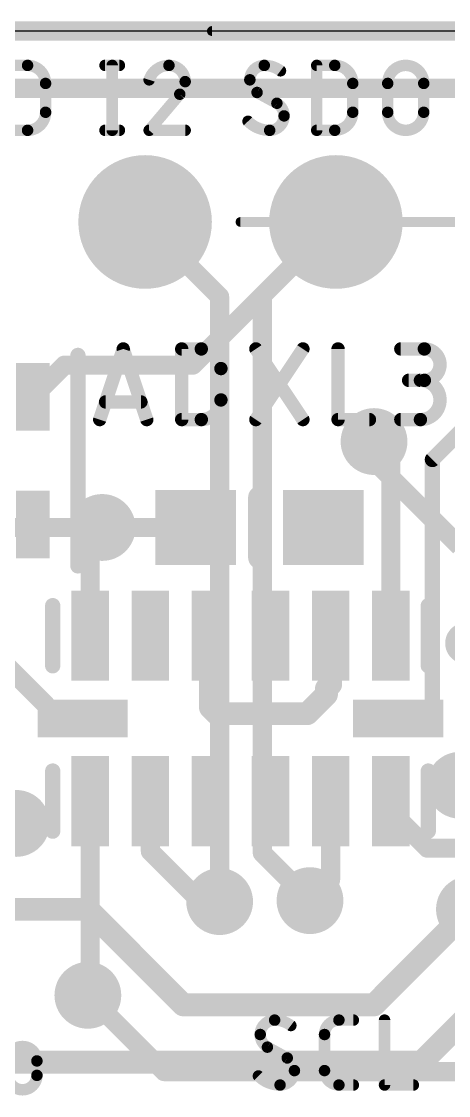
# Model space of a CAD drawing. Extents: x -6.2 to 34.1, y -8.2 to 17.9.
# Drawn here: x 9.78 to 15.47, y 3.62 to 17.91 of the extents above; entities that cross this region are included whole.
import ezdxf

# ---------------------------------------------------------------- set-up
doc = ezdxf.new("R2010")
doc.units = 0
for name, color, linetype in [('1', 12, 'CONTINUOUS'), ('16', 5, 'CONTINUOUS'), ('17', 110, 'CONTINUOUS'), ('18', 110, 'CONTINUOUS'), ('20', 53, 'CONTINUOUS'), ('21', 40, 'CONTINUOUS'), ('47', 253, 'CONTINUOUS')]:
    doc.layers.add(name, color=color, linetype=linetype)

# ---------------------------------------------------------------- blocks, each defined once
blk = doc.blocks.new('RECT')
blk.add_solid([(-0.5, -0.5), (0.5, -0.5), (-0.5, 0.5), (0.5, 0.5)])
blk = doc.blocks.new('ROUNDP')
at = {"const_width": 0.5}
blk.add_lwpolyline([(0, -0.25, 1), (0, 0.25, 1), (0, -0.25)], format="xyb", dxfattribs=at)
blk = doc.blocks.new('ROUNDV')
at = {"const_width": 0.5}
blk.add_lwpolyline([(0, -0.25, 1), (0, 0.25, 1), (0, -0.25)], format="xyb", dxfattribs=at)

msp = doc.modelspace()

# ---------------------------------------------------------------- linework, layer by layer
at = {"layer": '1'}
for points, const_width in [([(0, 17.78), (25.4, 17.78)], 0.254), ([(8.128, 17.018), (17.272, 17.018)], 0.254), ([(12.065, 13.335), (13.97, 15.24)], 0.254), ([(9.936, 12.915), (10.356, 13.335)], 0.254), ([(10.356, 13.335), (12.065, 13.335)], 0.254), ([(15.748, 12.573), (15.2548, 12.0798)], 0.2032), ([(14.7, 12.097), (14.478, 12.319)], 0.254), ([(14.7, 9.736), (14.7, 12.097)], 0.254), ([(15.2548, 12.0798), (15.2548, 8.636)], 0.2032), ([(11.088, 11.176), (10.7, 10.788)], 0.254), ([(12.104, 11.176), (10.8585, 11.176)], 0.254), ([(11.088, 11.176), (12.104, 11.176)], 0.254), ([(10.7, 9.736), (10.7, 10.788)], 0.254), ([(12.3, 8.782), (12.3, 9.736)], 0.3048), ([(13.9, 9.736), (13.9, 9.0889)], 0.3048), ([(10.287, 8.636), (9.398, 9.525)], 0.254), ([(13.9, 9.0889), (13.8444, 9.0333)], 0.3048), ([(13.8444, 9.0333), (13.8444, 8.9549)], 0.3048), ([(13.8444, 8.9549), (13.589, 8.6995)], 0.3048), ([(12.3825, 8.6995), (12.3, 8.782)], 0.3048), ([(10.6, 8.636), (10.287, 8.636)], 0.254), ([(13.589, 8.6995), (12.3825, 8.6995)], 0.3048), ([(15.2548, 8.636), (14.8, 8.636)], 0.2032), ([(10.7, 7.536), (10.7, 4.985)], 0.254), ([(11.5, 7.536), (11.5, 6.8676)], 0.254), ([(13.9, 7.536), (13.9, 6.4866)], 0.254), ([(14.7, 7.398), (14.7, 7.536)], 0.254), ([(15.1885, 6.9095), (14.7, 7.398)], 0.254), ([(16.8165, 6.9095), (15.1885, 6.9095)], 0.254), ([(12.1683, 6.1993), (11.5, 6.8676)], 0.254), ([(13.9, 6.4866), (13.6254, 6.212)], 0.254), ([(12.4223, 6.1993), (12.1683, 6.1993)], 0.254), ([(10.7, 4.985), (10.668, 4.953)], 0.254), ([(15.113, 4.064), (15.9823, 4.9333)], 0.3048), ([(6.477, 4.064), (15.113, 4.064)], 0.3048)]:
    msp.add_lwpolyline(points, dxfattribs=dict(at, const_width=const_width))
for points, const_width in [([(14.0149, 15.1951, 1), (13.9251, 15.2849)], 0.127), ([(10.356, 13.3985, 1), (10.356, 13.2715)], 0.127), ([(10.4009, 13.2901, 1), (10.3111, 13.3799)], 0.127), ([(12.0201, 13.3799, 1), (12.1099, 13.2901)], 0.127), ([(12.065, 13.2715, 1), (12.065, 13.3985)], 0.127), ([(9.8911, 12.9599, 1), (9.9809, 12.8701)], 0.127), ([(14.5229, 12.3639, 1), (14.4331, 12.2741)], 0.127), ([(14.7635, 12.097, 1), (14.6365, 12.097)], 0.127), ([(14.6551, 12.0521, 1), (14.7449, 12.1419)], 0.127), ([(15.3056, 12.0798, 1), (15.204, 12.0798)], 0.1016), ([(15.2189, 12.1157, 1), (15.2907, 12.0439)], 0.1016), ([(10.8585, 11.2395, 1), (10.8585, 11.1125)], 0.127), ([(11.088, 11.2395, 1), (11.088, 11.1125)], 0.127), ([(11.1329, 11.1311, 1), (11.0431, 11.2209)], 0.127), ([(12.104, 11.1125, 1), (12.104, 11.2395)], 0.127), ([(12.104, 11.1125, 1), (12.104, 11.2395)], 0.127), ([(10.7635, 10.788, 1), (10.6365, 10.788)], 0.127), ([(10.6551, 10.8329, 1), (10.7449, 10.7431)], 0.127), ([(12.3762, 9.736, 1), (12.2238, 9.736)], 0.1524), ([(13.9762, 9.736, 1), (13.8238, 9.736)], 0.1524), ([(10.6365, 9.736, 1), (10.7635, 9.736)], 0.127), ([(14.6365, 9.736, 1), (14.7635, 9.736)], 0.127), ([(13.9206, 9.0333, 1), (13.7682, 9.0333)], 0.1524), ([(13.7905, 9.0872, 1), (13.8983, 8.9794)], 0.1524), ([(13.8238, 9.0889, 1), (13.9762, 9.0889)], 0.1524), ([(13.9539, 9.035, 1), (13.8461, 9.1428)], 0.1524), ([(13.7682, 8.9549, 1), (13.9206, 8.9549)], 0.1524), ([(13.8983, 8.901, 1), (13.7905, 9.0088)], 0.1524), ([(12.3539, 8.8359, 1), (12.2461, 8.7281)], 0.1524), ([(10.287, 8.6995, 1), (10.287, 8.5725)], 0.127), ([(10.2421, 8.5911, 1), (10.3319, 8.6809)], 0.127), ([(10.6, 8.5725, 1), (10.6, 8.6995)], 0.127), ([(12.2238, 8.782, 1), (12.3762, 8.782)], 0.1524), ([(12.3825, 8.7757, 1), (12.3825, 8.6233)], 0.1524), ([(12.3286, 8.6456, 1), (12.4364, 8.7534)], 0.1524), ([(13.5351, 8.7534, 1), (13.6429, 8.6456)], 0.1524), ([(13.589, 8.6233, 1), (13.589, 8.7757)], 0.1524), ([(14.8, 8.6868, 1), (14.8, 8.5852)], 0.1016), ([(15.2548, 8.5852, 1), (15.2548, 8.6868)], 0.1016), ([(15.204, 8.636, 1), (15.3056, 8.636)], 0.1016), ([(10.7635, 7.536, 1), (10.6365, 7.536)], 0.127), ([(11.5635, 7.536, 1), (11.4365, 7.536)], 0.127), ([(13.9635, 7.536, 1), (13.8365, 7.536)], 0.127), ([(14.7635, 7.536, 1), (14.6365, 7.536)], 0.127), ([(14.7449, 7.4429, 1), (14.6551, 7.3531)], 0.127), ([(14.6365, 7.398, 1), (14.7635, 7.398)], 0.127), ([(15.1885, 6.973, 1), (15.1885, 6.846)], 0.127), ([(15.1436, 6.8646, 1), (15.2334, 6.9544)], 0.127), ([(11.5449, 6.9125, 1), (11.4551, 6.8227)], 0.127), ([(11.4365, 6.8676, 1), (11.5635, 6.8676)], 0.127), ([(13.9449, 6.4417, 1), (13.8551, 6.5315)], 0.127), ([(13.8365, 6.4866, 1), (13.9635, 6.4866)], 0.127), ([(12.1683, 6.2628, 1), (12.1683, 6.1358)], 0.127), ([(12.1234, 6.1544, 1), (12.2132, 6.2442)], 0.127), ([(12.4223, 6.1358, 1), (12.4223, 6.2628)], 0.127), ([(13.5805, 6.2569, 1), (13.6703, 6.1671)], 0.127), ([(10.6231, 4.9979, 1), (10.7129, 4.9081)], 0.127), ([(10.6365, 4.985, 1), (10.7635, 4.985)], 0.127), ([(10.7449, 4.9401, 1), (10.6551, 5.0299)], 0.127), ([(15.0591, 4.1179, 1), (15.1669, 4.0101)], 0.1524), ([(15.113, 3.9878, 1), (15.113, 4.1402)], 0.1524)]:
    msp.add_lwpolyline(points, format="xyb", dxfattribs=dict(at, const_width=const_width))
at = {"layer": '16'}
for points, const_width in [([(0, 17.78), (25.4, 17.78)], 0.254), ([(12.4223, 14.2477), (11.43, 15.24)], 0.254), ([(12.9904, 14.2604), (13.97, 15.24)], 0.254), ([(12.4223, 14.2477), (12.4223, 6.1993)], 0.254), ([(12.9904, 14.2604), (12.9904, 6.847)], 0.254), ([(14.478, 12.319), (14.478, 12.065)], 0.254), ([(15.621, 10.922), (14.478, 12.065)], 0.254), ([(9.0443, 11.176), (10.8585, 11.176)], 0.254), ([(13.6254, 6.212), (12.9904, 6.847)], 0.254), ([(10.668, 6.096), (9.525, 6.096)], 0.3048), ([(11.938, 4.826), (10.668, 6.096)], 0.3048), ([(15.748, 6.096), (14.478, 4.826)], 0.3048), ([(11.684, 3.937), (10.668, 4.953)], 0.254), ([(14.478, 4.826), (11.938, 4.826)], 0.3048), ([(18.415, 3.937), (11.684, 3.937)], 0.254)]:
    msp.add_lwpolyline(points, dxfattribs=dict(at, const_width=const_width))
for points, const_width in [([(11.4749, 15.2849, 1), (11.3851, 15.1951)], 0.127), ([(14.0149, 15.1951, 1), (13.9251, 15.2849)], 0.127), ([(12.4858, 14.2477, 1), (12.3588, 14.2477)], 0.127), ([(12.3774, 14.2028, 1), (12.4672, 14.2926)], 0.127), ([(13.0539, 14.2604, 1), (12.9269, 14.2604)], 0.127), ([(12.9455, 14.3053, 1), (13.0353, 14.2155)], 0.127), ([(14.5415, 12.319, 1), (14.4145, 12.319)], 0.127), ([(14.5229, 12.1099, 1), (14.4331, 12.0201)], 0.127), ([(14.4145, 12.065, 1), (14.5415, 12.065)], 0.127), ([(10.8585, 11.1125, 1), (10.8585, 11.2395)], 0.127), ([(13.0353, 6.8919, 1), (12.9455, 6.8021)], 0.127), ([(12.9269, 6.847, 1), (13.0539, 6.847)], 0.127), ([(13.5805, 6.1671, 1), (13.6703, 6.2569)], 0.127), ([(10.7219, 6.1499, 1), (10.6141, 6.0421)], 0.1524), ([(10.668, 6.0198, 1), (10.668, 6.1722)], 0.1524), ([(12.3588, 6.1993, 1), (12.4858, 6.1993)], 0.127), ([(10.7129, 4.9979, 1), (10.6231, 4.9081)], 0.127), ([(11.938, 4.9022, 1), (11.938, 4.7498)], 0.1524), ([(11.8841, 4.7721, 1), (11.9919, 4.8799)], 0.1524), ([(14.4241, 4.8799, 1), (14.5319, 4.7721)], 0.1524), ([(14.478, 4.7498, 1), (14.478, 4.9022)], 0.1524), ([(11.684, 4.0005, 1), (11.684, 3.8735)], 0.127), ([(11.6391, 3.8921, 1), (11.7289, 3.9819)], 0.127)]:
    msp.add_lwpolyline(points, format="xyb", dxfattribs=dict(at, const_width=const_width))
at = {"layer": '20'}
msp.add_line((22.86, 17.78), (2.54, 17.78), dxfattribs=at)
at = {"layer": '21'}
for points, const_width in [([(9.6255, 17.3228), (9.8654, 17.3228)], 0.1524), ([(10.8963, 17.3228), (11.0882, 17.3228)], 0.1524), ([(10.9923, 17.3228), (10.9923, 16.4592)], 0.1524), ([(13.7149, 16.4592), (13.7149, 17.3228)], 0.1524), ([(13.7149, 17.3228), (13.9548, 17.3228)], 0.1524), ([(10.1052, 17.0829), (10.1052, 16.6991)], 0.1524), ([(14.1946, 17.0829), (14.1946, 16.6991)], 0.1524), ([(14.6598, 16.6991), (14.6598, 17.0829)], 0.1524), ([(15.1395, 17.0829), (15.1395, 16.6991)], 0.1524), ([(11.8917, 16.939), (11.4839, 16.4592)], 0.1524), ([(13.1843, 16.819), (12.9204, 16.963)], 0.1524), ([(9.8654, 16.4592), (9.6255, 16.4592)], 0.1524), ([(10.8963, 16.4592), (11.0882, 16.4592)], 0.1524), ([(11.4839, 16.4592), (11.9637, 16.4592)], 0.1524), ([(13.9548, 16.4592), (13.7149, 16.4592)], 0.1524), ([(10.8259, 12.6111), (11.1391, 13.5509)], 0.1778), ([(11.1391, 13.5509), (11.4524, 12.6111)], 0.1778), ([(11.9174, 12.6111), (11.9174, 13.5509)], 0.1778), ([(11.9174, 13.5509), (12.1785, 13.5509)], 0.1778), ([(12.9046, 12.6111), (13.5311, 13.5509)], 0.1778), ([(12.9046, 13.5509), (13.5311, 12.6111)], 0.1778), ([(13.9991, 13.5509), (13.9991, 12.6111)], 0.1778), ([(14.8344, 13.5509), (15.1476, 13.5509)], 0.1778), ([(10.536, 13.465), (10.536, 10.665)], 0.2032), ([(12.4395, 13.2898), (12.4395, 12.8722)], 0.1778), ([(15.1476, 13.1332), (14.9388, 13.1332)], 0.1778), ([(11.3741, 12.846), (10.9042, 12.846)], 0.1778), ([(12.1785, 12.6111), (11.9174, 12.6111)], 0.1778), ([(13.9991, 12.6111), (14.4168, 12.6111)], 0.1778), ([(14.8344, 12.6111), (15.0954, 12.6111)], 0.1778), ([(12.954, 11.576), (12.954, 10.776)], 0.3048), ([(10.2, 9.336), (10.2, 10.136)], 0.2032), ([(15.2, 10.136), (15.2, 9.336)], 0.2032), ([(10.2, 7.136), (10.2, 7.936)], 0.2032), ([(15.2, 7.936), (15.2, 7.136)], 0.2032), ([(14.0106, 4.6228), (14.2025, 4.6228)], 0.1524), ([(14.6176, 4.6228), (14.6176, 3.7592)], 0.1524), ([(13.8187, 3.9511), (13.8187, 4.4309)], 0.1524), ([(13.3224, 4.119), (13.0585, 4.263)], 0.1524), ([(9.9898, 4.0795), (9.9898, 3.8876)], 0.1524), ([(14.2025, 3.7592), (14.0106, 3.7592)], 0.1524), ([(14.6176, 3.7592), (15.0014, 3.7592)], 0.1524)]:
    msp.add_lwpolyline(points, dxfattribs=dict(at, const_width=const_width))
for points, const_width in [([(10.1052, 17.0829, 0.4142), (9.8654, 17.3228)], 0.1524), ([(9.8654, 17.3609, 1), (9.8654, 17.2847)], 0.0762), ([(9.8654, 17.2847, 1), (9.8654, 17.3609)], 0.0762), ([(10.8963, 17.3609, 1), (10.8963, 17.2847)], 0.0762), ([(11.0304, 17.3228, 1), (10.9542, 17.3228)], 0.0762), ([(11.0882, 17.2847, 1), (11.0882, 17.3609)], 0.0762), ([(11.7478, 17.3228, 0.3252), (11.4839, 17.1309)], 0.1524), ([(11.9637, 17.1069, 0.4142), (11.7478, 17.3228)], 0.1524), ([(11.7478, 17.3609, 1), (11.7478, 17.2847)], 0.0762), ([(11.7478, 17.2847, 1), (11.7478, 17.3609)], 0.0762), ([(13.0164, 17.3228, 0.4142), (12.8245, 17.1309)], 0.1524), ([(13.2323, 17.2508, 0.1623), (13.0164, 17.3228)], 0.1524), ([(13.0164, 17.3609, 1), (13.0164, 17.2847)], 0.0762), ([(13.0164, 17.2847, 1), (13.0164, 17.3609)], 0.0762), ([(13.2094, 17.2204, 1), (13.2551, 17.2813)], 0.0762), ([(13.753, 17.3228, 1), (13.6768, 17.3228)], 0.0762), ([(13.7149, 17.3609, 1), (13.7149, 17.2847)], 0.0762), ([(14.1947, 17.0829, 0.4142), (13.9548, 17.3228)], 0.1524), ([(13.9548, 17.3609, 1), (13.9548, 17.2847)], 0.0762), ([(13.9548, 17.2847, 1), (13.9548, 17.3609)], 0.0762), ([(15.1395, 17.0829, 1), (14.6598, 17.0829)], 0.1524), ([(10.1433, 17.0829, 1), (10.0671, 17.0829)], 0.0762), ([(11.4477, 17.1426, 1), (11.5202, 17.1191)], 0.0762), ([(11.8917, 16.939, 0.2053), (11.9637, 17.1069)], 0.1524), ([(12.0018, 17.1069, 1), (11.9256, 17.1069)], 0.0762), ([(11.9256, 17.1069, 1), (12.0018, 17.1069)], 0.0762), ([(12.8245, 17.1309, 0.2656), (12.9204, 16.963)], 0.1524), ([(12.8626, 17.1309, 1), (12.7864, 17.1309)], 0.0762), ([(12.7864, 17.1309, 1), (12.8626, 17.1309)], 0.0762), ([(14.2327, 17.0829, 1), (14.1565, 17.0829)], 0.0762), ([(14.6979, 17.0829, 1), (14.6217, 17.0829)], 0.0762), ([(15.1776, 17.0829, 1), (15.1014, 17.0829)], 0.0762), ([(10.0671, 17.0829, 1), (10.1433, 17.0829)], 0.0762), ([(11.8654, 16.9666, 1), (11.918, 16.9114)], 0.0762), ([(11.9207, 16.9143, 1), (11.8627, 16.9637)], 0.0762), ([(12.9387, 16.9964, 1), (12.9022, 16.9295)], 0.0762), ([(12.9011, 16.9301, 1), (12.9398, 16.9958)], 0.0762), ([(14.1566, 17.0829, 1), (14.2328, 17.0829)], 0.0762), ([(14.6217, 17.0829, 1), (14.6979, 17.0829)], 0.0762), ([(15.1014, 17.0829, 1), (15.1776, 17.0829)], 0.0762), ([(13.2036, 16.8519, 1), (13.165, 16.7862)], 0.0762), ([(13.2803, 16.6511, 0.2656), (13.1843, 16.819)], 0.1524), ([(13.1661, 16.7856, 1), (13.2025, 16.8525)], 0.0762), ([(9.8654, 16.4592, 0.4142), (10.1052, 16.6991)], 0.1524), ([(10.1433, 16.6991, 1), (10.0671, 16.6991)], 0.0762), ([(10.0671, 16.6991, 1), (10.1433, 16.6991)], 0.0762), ([(13.0883, 16.4592, 0.4142), (13.2803, 16.6511)], 0.1524), ([(13.3184, 16.6511, 1), (13.2422, 16.6511)], 0.0762), ([(13.9548, 16.4592, 0.4142), (14.1946, 16.6991)], 0.1524), ([(14.2327, 16.6991, 1), (14.1565, 16.6991)], 0.0762), ([(14.1565, 16.6991, 1), (14.2327, 16.6991)], 0.0762), ([(14.6598, 16.6991, 1), (15.1395, 16.6991)], 0.1524), ([(14.6979, 16.6991, 1), (14.6217, 16.6991)], 0.0762), ([(14.6217, 16.6991, 1), (14.6979, 16.6991)], 0.0762), ([(15.1776, 16.6991, 1), (15.1014, 16.6991)], 0.0762), ([(15.1014, 16.6991, 1), (15.1776, 16.6991)], 0.0762), ([(12.8275, 16.606, 1), (12.7734, 16.5523)], 0.0762), ([(12.8005, 16.5791, 0.2), (13.0883, 16.4592)], 0.1524), ([(13.2422, 16.6511, 1), (13.3183, 16.6511)], 0.0762), ([(9.8654, 16.4973, 1), (9.8654, 16.4211)], 0.0762), ([(9.8654, 16.4211, 1), (9.8654, 16.4973)], 0.0762), ([(10.8963, 16.4973, 1), (10.8963, 16.4211)], 0.0762), ([(10.9542, 16.4592, 1), (11.0304, 16.4592)], 0.0762), ([(11.0882, 16.4211, 1), (11.0882, 16.4973)], 0.0762), ([(11.4839, 16.4973, 1), (11.4839, 16.4211)], 0.0762), ([(11.4549, 16.4839, 1), (11.5129, 16.4345)], 0.0762), ([(11.9637, 16.4211, 1), (11.9637, 16.4973)], 0.0762), ([(13.0883, 16.4973, 1), (13.0883, 16.4211)], 0.0762), ([(13.0883, 16.4211, 1), (13.0883, 16.4973)], 0.0762), ([(13.7149, 16.4973, 1), (13.7149, 16.4211)], 0.0762), ([(13.6768, 16.4592, 1), (13.753, 16.4592)], 0.0762), ([(13.9548, 16.4973, 1), (13.9548, 16.4211)], 0.0762), ([(13.9548, 16.4211, 1), (13.9548, 16.4973)], 0.0762), ([(11.1813, 13.565, 1), (11.097, 13.5368)], 0.0889), ([(11.1813, 13.5368, 1), (11.097, 13.565)], 0.0889), ([(11.9619, 13.5509, 1), (11.873, 13.5509)], 0.0889), ([(11.9174, 13.5953, 1), (11.9174, 13.5065)], 0.0889), ([(12.4395, 13.2898, 0.4142), (12.1785, 13.5509)], 0.1778), ([(12.1785, 13.5953, 1), (12.1785, 13.5065)], 0.0889), ([(12.1785, 13.5065, 1), (12.1785, 13.5953)], 0.0889), ([(12.9416, 13.5756, 1), (12.8676, 13.5262)], 0.0889), ([(13.5681, 13.5262, 1), (13.4941, 13.5756)], 0.0889), ([(14.0436, 13.5509, 1), (13.9547, 13.5509)], 0.0889), ([(14.8344, 13.5953, 1), (14.8344, 13.5065)], 0.0889), ([(15.1476, 13.1332, 1), (15.1476, 13.5509)], 0.1778), ([(15.1476, 13.5953, 1), (15.1476, 13.5065)], 0.0889), ([(15.1476, 13.5065, 1), (15.1476, 13.5953)], 0.0889), ([(10.5868, 13.465, 1), (10.4852, 13.465)], 0.1016), ([(12.484, 13.2898, 1), (12.3951, 13.2898)], 0.0889), ([(12.3951, 13.2898, 1), (12.484, 13.2898)], 0.0889), ([(14.9388, 13.1777, 1), (14.9388, 13.0888)], 0.0889), ([(15.0954, 12.6111, 1), (15.0954, 13.1332)], 0.1778), ([(15.0954, 13.1777, 1), (15.0954, 13.0888)], 0.0889), ([(15.1476, 13.1777, 1), (15.1476, 13.0888)], 0.0889), ([(15.1476, 13.0888, 1), (15.1476, 13.1777)], 0.0889), ([(10.9042, 12.8905, 1), (10.9042, 12.8016)], 0.0889), ([(11.3741, 12.8016, 1), (11.3741, 12.8905)], 0.0889), ([(12.1785, 12.6111, 0.4142), (12.4395, 12.8722)], 0.1778), ([(12.484, 12.8722, 1), (12.3951, 12.8722)], 0.0889), ([(12.3951, 12.8722, 1), (12.484, 12.8722)], 0.0889), ([(10.7837, 12.6252, 1), (10.868, 12.597)], 0.0889), ([(11.4102, 12.597, 1), (11.4946, 12.6252)], 0.0889), ([(11.873, 12.6111, 1), (11.9619, 12.6111)], 0.0889), ([(11.9174, 12.6555, 1), (11.9174, 12.5667)], 0.0889), ([(12.1785, 12.6555, 1), (12.1785, 12.5667)], 0.0889), ([(12.1785, 12.5667, 1), (12.1785, 12.6555)], 0.0889), ([(12.8676, 12.6358, 1), (12.9416, 12.5864)], 0.0889), ([(13.4941, 12.5864, 1), (13.5681, 12.6358)], 0.0889), ([(13.9991, 12.6555, 1), (13.9991, 12.5667)], 0.0889), ([(13.9547, 12.6111, 1), (14.0436, 12.6111)], 0.0889), ([(14.4168, 12.5667, 1), (14.4168, 12.6555)], 0.0889), ([(14.8344, 12.6555, 1), (14.8344, 12.5667)], 0.0889), ([(15.0954, 12.6555, 1), (15.0954, 12.5667)], 0.0889), ([(15.0954, 12.5667, 1), (15.0954, 12.6555)], 0.0889), ([(13.0302, 11.576, 1), (12.8778, 11.576)], 0.1524), ([(10.4852, 10.665, 1), (10.5868, 10.665)], 0.1016), ([(12.8778, 10.776, 1), (13.0302, 10.776)], 0.1524), ([(10.2508, 10.136, 1), (10.1492, 10.136)], 0.1016), ([(15.2508, 10.136, 1), (15.1492, 10.136)], 0.1016), ([(15.7, 9.486, 1), (15.7, 9.786, 1), (15.7, 9.486)], 0.25), ([(10.1492, 9.336, 1), (10.2508, 9.336)], 0.1016), ([(15.1492, 9.336, 1), (15.2508, 9.336)], 0.1016), ([(10.2508, 7.936, 1), (10.1492, 7.936)], 0.1016), ([(15.2508, 7.936, 1), (15.1492, 7.936)], 0.1016), ([(10.1492, 7.136, 1), (10.2508, 7.136)], 0.1016), ([(15.1492, 7.136, 1), (15.2508, 7.136)], 0.1016), ([(13.1545, 4.6228, 0.4142), (12.9626, 4.4309)], 0.1524), ([(13.3704, 4.5508, 0.1623), (13.1545, 4.6228)], 0.1524), ([(13.1545, 4.6609, 1), (13.1545, 4.5847)], 0.0762), ([(13.1545, 4.5847, 1), (13.1545, 4.6609)], 0.0762), ([(13.3475, 4.5204, 1), (13.3933, 4.5813)], 0.0762), ([(14.0106, 4.6228, 0.4142), (13.8187, 4.4309)], 0.1524), ([(14.0106, 4.6609, 1), (14.0106, 4.5847)], 0.0762), ([(14.0106, 4.5847, 1), (14.0106, 4.6609)], 0.0762), ([(14.2025, 4.5847, 1), (14.2025, 4.6609)], 0.0762), ([(14.6557, 4.6228, 1), (14.5795, 4.6228)], 0.0762), ([(12.9626, 4.4309, 0.2656), (13.0585, 4.263)], 0.1524), ([(13.0007, 4.4309, 1), (12.9245, 4.4309)], 0.0762), ([(12.9245, 4.4309, 1), (13.0007, 4.4309)], 0.0762), ([(13.8568, 4.4309, 1), (13.7806, 4.4309)], 0.0762), ([(13.7806, 4.4309, 1), (13.8568, 4.4309)], 0.0762), ([(9.9898, 4.0795, 1), (9.606, 4.0795)], 0.1524), ([(13.0768, 4.2964, 1), (13.0403, 4.2295)], 0.0762), ([(13.0392, 4.2301, 1), (13.0779, 4.2958)], 0.0762), ([(10.0279, 4.0795, 1), (9.9517, 4.0795)], 0.0762), ([(13.3418, 4.1519, 1), (13.3031, 4.0862)], 0.0762), ([(13.4184, 3.9511, 0.2656), (13.3224, 4.119)], 0.1524), ([(13.3042, 4.0856, 1), (13.3407, 4.1525)], 0.0762), ([(9.9517, 4.0795, 1), (10.0279, 4.0795)], 0.0762), ([(13.2265, 3.7592, 0.4142), (13.4184, 3.9511)], 0.1524), ([(13.4565, 3.9511, 1), (13.3803, 3.9511)], 0.0762), ([(13.8187, 3.9511, 0.4142), (14.0106, 3.7592)], 0.1524), ([(13.8568, 3.9511, 1), (13.7806, 3.9511)], 0.0762), ([(9.606, 3.8876, 1), (9.9898, 3.8876)], 0.1524), ([(10.0279, 3.8876, 1), (9.9517, 3.8876)], 0.0762), ([(9.9517, 3.8876, 1), (10.0279, 3.8876)], 0.0762), ([(12.9657, 3.906, 1), (12.9115, 3.8523)], 0.0762), ([(12.9386, 3.8791, 0.2), (13.2265, 3.7592)], 0.1524), ([(13.3803, 3.9511, 1), (13.4565, 3.9511)], 0.0762), ([(13.7806, 3.9511, 1), (13.8568, 3.9511)], 0.0762), ([(13.2265, 3.7973, 1), (13.2265, 3.7211)], 0.0762), ([(13.2265, 3.7211, 1), (13.2265, 3.7973)], 0.0762), ([(14.0106, 3.7973, 1), (14.0106, 3.7211)], 0.0762), ([(14.0106, 3.7211, 1), (14.0106, 3.7973)], 0.0762), ([(14.2025, 3.7211, 1), (14.2025, 3.7973)], 0.0762), ([(14.6176, 3.7973, 1), (14.6176, 3.7211)], 0.0762), ([(14.5795, 3.7592, 1), (14.6557, 3.7592)], 0.0762), ([(15.0014, 3.7211, 1), (15.0014, 3.7973)], 0.0762)]:
    msp.add_lwpolyline(points, format="xyb", dxfattribs=dict(at, const_width=const_width))
at = {"layer": '47', "const_width": 0.13}
for points in [[(12.319, 17.78), (34.081, 17.78)], [(12.7, 15.24), (31.287, 15.24)]]:
    msp.add_lwpolyline(points, dxfattribs=at)
at = {"layer": '47', "const_width": 0.065}
for points in [[(12.319, 17.8125, 1), (12.319, 17.7475)], [(12.7, 15.2725, 1), (12.7, 15.2075)]]:
    msp.add_lwpolyline(points, format="xyb", dxfattribs=at)

# ---------------------------------------------------------------- block references
at = {"layer": '1'}
for p, xscale, yscale in [((9.936, 12.915), 0.45, 0.9), ((9.936, 11.215), 0.45, 0.9), ((14.7, 9.736), 0.5, 1.2), ((12.3, 7.536), 0.5, 1.2), ((13.1, 7.536), 0.5, 1.2), ((13.9, 7.536), 0.5, 1.2), ((14.7, 7.536), 0.5, 1.2)]:
    msp.add_blockref('RECT', p, dxfattribs=dict(at, xscale=xscale, yscale=yscale))
at = {"layer": '1', "xscale": 1.075}
for p in [(12.104, 11.176), (13.804, 11.176)]:
    msp.add_blockref('RECT', p, dxfattribs=at)
at = {"layer": '1', "xscale": 0.5, "yscale": 1.2}
for p, rotation in [((10.7, 9.736), 180), ((11.5, 9.736), 180), ((12.3, 9.736), 180), ((13.1, 9.736), 180), ((13.9, 9.736), 180), ((10.6, 8.636), 270), ((14.8, 8.636), 90), ((10.7, 7.536), 180), ((11.5, 7.536), 180)]:
    msp.add_blockref('RECT', p, dxfattribs=dict(at, rotation=rotation))
at = {"layer": '17', "xscale": 1.778, "yscale": 1.778, "rotation": 90}
for p in [(11.43, 15.24), (11.43, 15.24), (13.97, 15.24), (13.97, 15.24)]:
    msp.add_blockref('ROUNDP', p, dxfattribs=at)
at = {"layer": '18', "xscale": 0.889, "yscale": 0.889}
for p in [(14.478, 12.319), (14.478, 12.319), (10.8585, 11.176), (10.8585, 11.176), (15.621, 7.747), (15.621, 7.747), (9.7155, 7.239), (9.7155, 7.239), (12.4223, 6.1993), (12.4223, 6.1993), (13.6254, 6.212), (13.6254, 6.212), (15.748, 6.096), (15.748, 6.096), (10.668, 4.953), (10.668, 4.953)]:
    msp.add_blockref('ROUNDV', p, dxfattribs=at)

doc.saveas('drawing.dxf')
